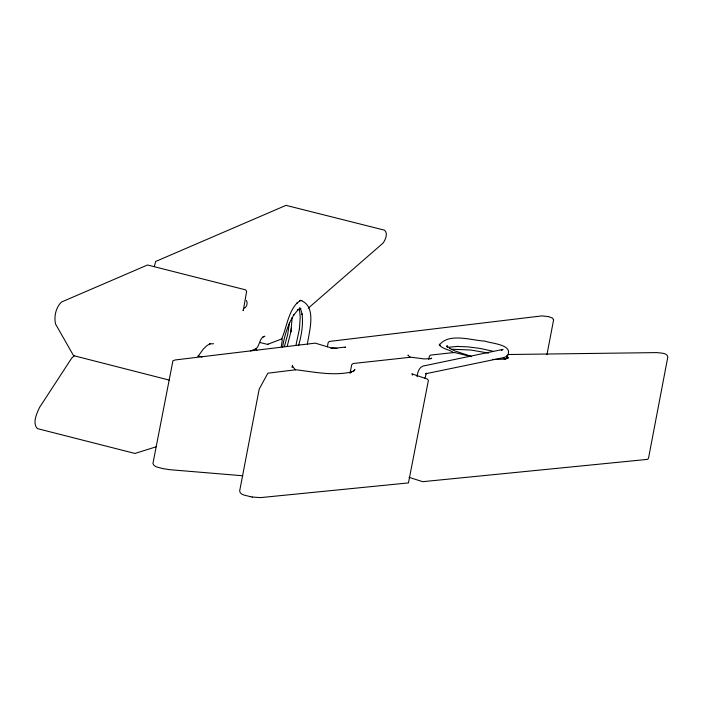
<?xml version="1.0" encoding="UTF-8"?>
<svg xmlns="http://www.w3.org/2000/svg" width="703" height="703" viewBox="0 0 703 703"><rect width="100%" height="100%" fill="white"/><g stroke="black" fill="none" stroke-linecap="round" stroke-linejoin="round"><path stroke-width="1.05" d="M292.158 317.528L290.866 331.895L291.446 328.143M289.539 322.457L287.641 334.733L284.451 346.342M299.399 329.215L300.234 317.123L299.364 308.529M447.205 347.097L447.064 345.955L450.289 348.697L449.586 348.249L454.446 350.753L471.564 356.526M281.27 346.737L282.246 340.296L281.736 339.197M282.527 347.449C284.302 335.999 287.896 324.698 293.898 314.742L293.538 315.278L298.336 309.425L297.633 309.961L300.954 308.415L299.32 308.072M299.425 329.03L295.901 345.489M553.542 320.173L552.699 318.151L548.358 316.57M154.273 266.613L155.662 261.472L286.007 205.355L384.55 230.171C388.276 233.326 385.429 240.039 382.88 243.256L308.309 308.142M292.026 367.484L292.439 365.323L292.676 366.764L292.466 366.289L295.427 369.875M327.37 346.807L328.196 342.493L329.303 341.447L541.881 315.902L548.463 316.596M350.024 373.478L351.72 364.69L353.152 363.504L410.93 357.212L424.366 358.943L431.036 358.574L430.588 358.75L431.695 358.047L431.493 358.53M417.072 376.641C417.652 372.687 418.707 367.607 422.969 366.078L503.049 349.373L501.318 350.463L501.801 350.059M424.972 378.267L426.396 373.144L426.036 373.513M428.76 359.461L429.375 356.228L430.508 355.103L454.41 352.475L471.678 356.685M506.406 358.899L507.03 355.656M546.952 354.699L553.604 319.839M290.866 331.842L287.202 346.289M307.404 344.092C309.092 331.579 317.194 306.121 300.568 300.392L301.859 300.568M508.041 357.458L507.812 358.319L508.374 357.476L504.631 359.136L492.891 359.479M298.573 345.665C301.455 335.393 303.371 324.593 302.07 313.916L302.202 314.654L301.051 310.146L299.706 308.125L300.401 308.81M439.357 345.059C448.813 332.343 471.854 340.551 484.991 341.122C491.063 343.521 514.341 344.549 507.215 355.999M354.664 369.91L354.866 369.435L353.618 371.096L353.978 370.745L351.263 372.08L351.72 371.905C333.275 376.167 313.969 371.922 295.761 369.76L267.861 373.196L259.196 389.102L239.653 491.002C240.118 495.43 246.656 495.299 249.881 496.59M198.088 356.351L203.29 349.075L206.805 345.7L210.127 343.741L209.67 343.916L213.58 343.723M331.008 348.372L332.853 347.713L337.045 348.442M344.786 347.598L345.621 347.054L332.932 348.442L315.234 343.134L175.179 359.962L172.938 360.753L152.92 463.514C153.913 467.39 159.519 467.381 162.63 468.585M281.639 338.96C286.683 327.747 287.879 312.861 297.017 303.055L296.71 303.371L299.979 300.735L299.522 300.91L301.007 300.462L300.506 300.436M425.429 373.811L504.367 357.458L507.004 356.166M506.415 356.667L507.812 355.49M255.997 348.802C259.653 345.902 259.214 339.549 263.344 336.667L263.019 337.001L264.82 336.306L264.31 336.289M74.272 355.859L71.653 358.196L39.473 407.564C36.793 413.452 32.057 423.232 37.461 428.628L134.976 453.453L155.969 446.853M268.115 344.154L267.65 344.329L282.096 338.784M250.444 350.929L256.454 348.626M508.164 354.523L656.971 352.598C660.407 353.205 667.006 352.598 667.841 356.878L648.5 458.303L647.542 459.375L422.696 481.678L409.076 477.346M449.56 347.141L457.732 346.412L457.143 346.43L468.084 346.887L479.877 348.398L492.821 351.192M451.976 349.25L470.896 350.032L488.611 353.099M244.205 308.204C246.85 307.475 247.992 302.501 246.34 300.418M242.781 475.764L169.731 469.683L162.551 468.567M267.158 344.303L259.539 342.396M252.21 497.03L260.541 497.61L408.452 482.917L428.364 380.569L427.582 379.137L411.817 373.829L412.186 374.181M249.829 496.573L252.272 497.039M197.886 355.911L202.13 356.983M169.361 380.121L73.516 355.613L55.599 324.127C53.736 316.719 55.906 307.352 61.504 302.026L147.533 264.996L245.69 289.873L246.63 291.367L243.247 310.656L242.939 310.146M255.699 348.793L256.85 350.569M503.374 358.152L505.229 359.567M453.716 352.783C449.867 349.488 443.268 349.435 439.603 345.314L439.964 345.656L439.366 344.162L439.375 344.681M410.438 357.493L407.977 355.103L408.32 355.709M412.389 374.637L412.397 375.156M447.424 346.93L447.011 346.025L447.424 346.93"/></g></svg>
